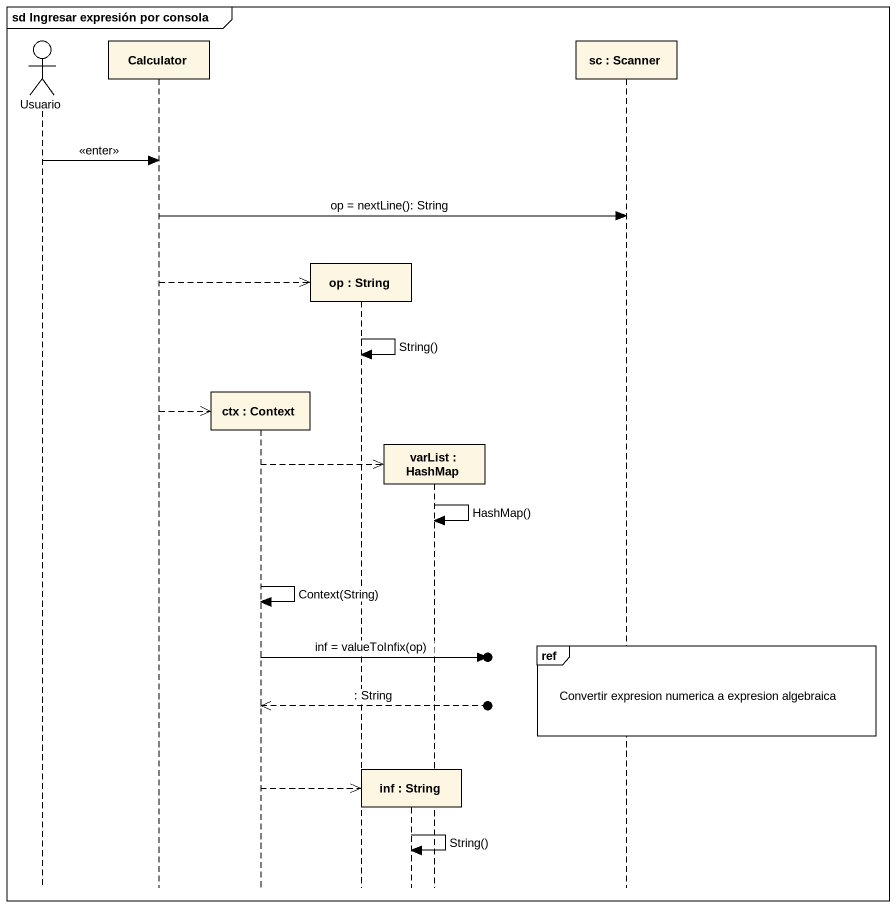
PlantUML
@startuml
mainframe sd Ingresar expresión por consola
hide footbox
actor Usuario
participant Calculator
participant "ctx : Context" as ctx
participant "op : String" as op
participant "inf : String" as inf
participant "varList : HashMap" as varList
participant "sc : Scanner" as sc

Usuario -> Calculator : <<enter>>
Calculator -> sc : op = nextLine(): String
Calculator -->> op **
op -> op : String()
Calculator -->> ctx **
ctx -->> varList **
varList -> varList : HashMap()
ctx -> ctx : Context(String)
ref over sc : Convertir expresion numerica a expresion algebraica
ctx ->o] : inf = valueToInfix(op)
ctx <<--o] : : String
ctx -->> inf **
inf -> inf : String()
@enduml
